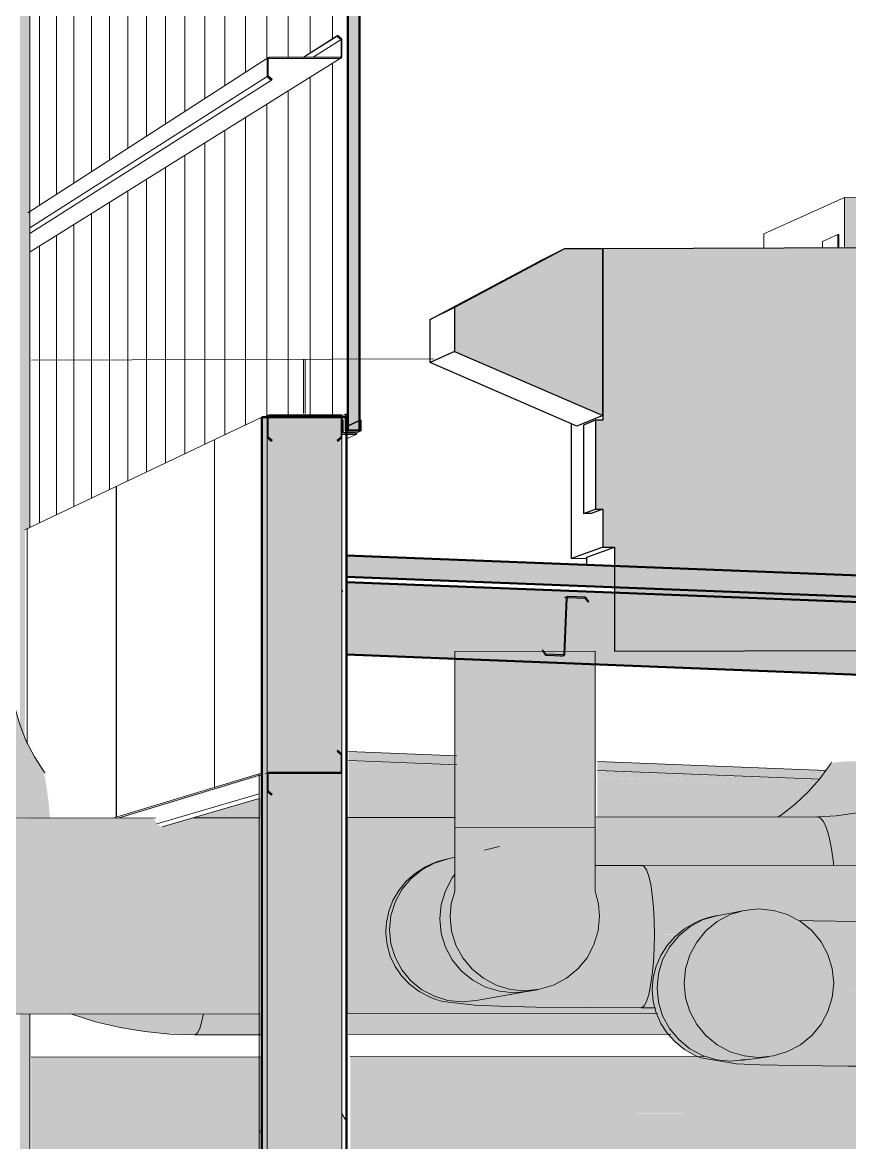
# Model space of a CAD drawing. Header units: inches. Extents: x 27328 to 52026, y -4075 to 4147.
# Drawn here: x 49625.6485 to 49625.7209, y 60.0227 to 60.1207 of the extents above; entities that cross this region are included whole.
import ezdxf

# ---------------------------------------------------------------- set-up
doc = ezdxf.new("R2010")
doc.units = ezdxf.units.IN
doc.header["$MEASUREMENT"] = 0
for name, color, linetype, lineweight in [('A-CLNG', 13, 'Continuous', 9), ('A-GLAZ-CURT', 52, 'Continuous', 9), ('A-GLAZ-CWMG', 51, 'Continuous', 9), ('A-ROOF', 132, 'Continuous', 9), ('A-WALL', 113, 'Continuous', 9), ('A-WALL-PATT', 111, 'Continuous', 9), ('L-SITE-WALL', 31, 'Continuous', 9), ('M-EQPM', 50, 'Continuous', 9), ('M-HVAC-DUCT', 70, 'Continuous', 9), ('S-BEAM', 12, 'Continuous', 9)]:
    doc.layers.add(name, color=color, linetype=linetype, lineweight=lineweight)

# ---------------------------------------------------------------- blocks, each defined once
blk = doc.blocks.new('FP_169-mezzanine - perspective')
at = {"layer": 'A-WALL-PATT'}
for p, q in [((23036.040893, 60.071018), (23036.040805, 60.070866)), ((23036.041213, 60.024568), (23036.040805, 60.025269))]:
    blk.add_line(p, q, dxfattribs=at)
blk = doc.blocks.new('FP_170-mezzanine - perspective')
at = {"layer": 'A-WALL-PATT'}
for p, q in [((23036.029653, 60.084186), (23036.029653, 60.053803)), ((23036.029676, 60.084197), (23036.029676, 60.05381)), ((23036.021066, 60.051199), (23036.021066, 60.080112)), ((23036.021088, 60.080122), (23036.021088, 60.051206)), ((23036.013273, 60.076413), (23036.013273, 60.057658)), ((23036.013292, 60.076423), (23036.013292, 60.057611)), ((23036.033791, 60.055058), (23036.033556, 60.054987)), ((23036.033791, 60.054896), (23036.033556, 60.054825)), ((23036.033791, 60.023805), (23036.033556, 60.023774)), ((23036.033791, 60.023643), (23036.033556, 60.023612)), ((23036.033791, 59.992551), (23036.033556, 59.992561)), ((23036.033791, 59.992389), (23036.033556, 59.992399)), ((23036.033791, 59.961297), (23036.033556, 59.961347))]:
    blk.add_line(p, q, dxfattribs=at)
blk = doc.blocks.new('FP_171-mezzanine - perspective')
at = {"layer": 'S-BEAM'}
for p, q in [((23036.039852, 60.055034), (23036.039923, 60.055105)), ((23036.040734, 60.055912), (23036.040805, 60.055983))]:
    blk.add_line(p, q, dxfattribs=at)
blk = doc.blocks.new('FP_175-mezzanine - perspective')
at = {"layer": 'A-WALL-PATT'}
for p, q in [((23036.03745, 60.086483), (23036.03745, 60.091225)), ((23036.037577, 60.086483), (23036.037577, 60.091226))]:
    blk.add_line(p, q, dxfattribs=at)
blk = doc.blocks.new('FP_191-mezzanine - perspective')
at = {"layer": 'A-WALL-PATT'}
for p, q in [((23036.039982, 60.150425), (23036.039982, 60.173779)), ((23036.038023, 60.148893), (23036.038023, 60.171966)), ((23036.036105, 60.148893), (23036.036105, 60.17019)), ((23036.034226, 60.148738), (23036.034226, 60.16845)), ((23036.032384, 60.147231), (23036.032384, 60.166746)), ((23036.03058, 60.145755), (23036.03058, 60.165076)), ((23036.028812, 60.144307), (23036.028812, 60.163439)), ((23036.027078, 60.142896), (23036.027078, 60.161834)), ((23036.025378, 60.141507), (23036.025378, 60.16026)), ((23036.02371, 60.140144), (23036.02371, 60.158717)), ((23036.022075, 60.138807), (23036.022075, 60.157203)), ((23036.02047, 60.137495), (23036.02047, 60.155718)), ((23036.018896, 60.136209), (23036.018896, 60.15426)), ((23036.01735, 60.134945), (23036.01735, 60.15283)), ((23036.015833, 60.133706), (23036.015833, 60.151425)), ((23036.014344, 60.132488), (23036.014344, 60.150047)), ((23036.039982, 60.119239), (23036.039982, 60.148233)), ((23036.038023, 60.117995), (23036.038023, 60.146687)), ((23036.036105, 60.117631), (23036.036105, 60.145174)), ((23036.034226, 60.117502), (23036.034226, 60.143691)), ((23036.032384, 60.116312), (23036.032384, 60.142238)), ((23036.03058, 60.115147), (23036.03058, 60.140815)), ((23036.028812, 60.114004), (23036.028812, 60.139412)), ((23036.027078, 60.112885), (23036.027078, 60.138043)), ((23036.025378, 60.111786), (23036.025378, 60.136701)), ((23036.02371, 60.110709), (23036.02371, 60.135385)), ((23036.022075, 60.109653), (23036.022075, 60.134093)), ((23036.02047, 60.108617), (23036.02047, 60.132826)), ((23036.018896, 60.1076), (23036.018896, 60.131583)), ((23036.01735, 60.106601), (23036.01735, 60.130363)), ((23036.015833, 60.105621), (23036.015833, 60.129165)), ((23036.014344, 60.104659), (23036.014344, 60.127989)), ((23036.039982, 60.08637), (23036.039982, 60.117102)), ((23036.038023, 60.08637), (23036.038023, 60.11588)), ((23036.036105, 60.08637), (23036.036105, 60.114683)), ((23036.034226, 60.086265), (23036.034226, 60.113511)), ((23036.032384, 60.085477), (23036.032384, 60.112362)), ((23036.03058, 60.08462), (23036.03058, 60.111237)), ((23036.028812, 60.083781), (23036.028812, 60.110134)), ((23036.027078, 60.082959), (23036.027078, 60.109052)), ((23036.025378, 60.082152), (23036.025378, 60.107991)), ((23036.02371, 60.081361), (23036.02371, 60.106951)), ((23036.022075, 60.080585), (23036.022075, 60.105931)), ((23036.02047, 60.079823), (23036.02047, 60.10493)), ((23036.018896, 60.079076), (23036.018896, 60.103948)), ((23036.01735, 60.078343), (23036.01735, 60.102984)), ((23036.014344, 60.076916), (23036.014344, 60.101108)), ((23036.015833, 60.077623), (23036.015833, 60.102037))]:
    blk.add_line(p, q, dxfattribs=at)
blk = doc.blocks.new('FP_213-mezzanine - perspective')
at = {"layer": 'S-BEAM'}
blk.add_line((23036.040805, 60.085494), (23036.040928, 60.085615), dxfattribs=at)

msp = doc.modelspace()

# ---------------------------------------------------------------- hatches: boundary and pattern name
at = {"layer": 'A-CLNG', "lineweight": 13}
msp.add_hatch(color=256, dxfattribs=at).paths.add_polyline_path([(49625.957966, 60.054394), (49625.957966, 60.060776), (49625.676896, 60.071722), (49625.676896, 60.065399), (49625.953808, 60.054556)], flags=0)
at = {"layer": 'A-GLAZ-CWMG'}
msp.add_hatch(color=256, dxfattribs=at).paths.add_polyline_path([(49625.676774, 60.084959), (49625.678161, 60.084963), (49625.678161, 60.085907), (49625.67812, 60.085866), (49625.67812, 60.085004), (49625.676815, 60.085), (49625.676815, 60.086373), (49625.676964, 60.086373), (49625.676964, 60.086252), (49625.677005, 60.086252), (49625.677005, 60.086414), (49625.676774, 60.086413)], flags=0)
at = {"layer": 'A-ROOF', "lineweight": 13}
msp.add_hatch(color=256, dxfattribs=at).paths.add_polyline_path([(49625.997443, 60.059714), (49625.997443, 60.061599), (49625.676896, 60.074056), (49625.676896, 60.072192), (49625.962535, 60.061073)], flags=0)
at = {"layer": 'A-WALL', "transparency": 33554573}
msp.add_hatch(color=256, dxfattribs=at).paths.add_polyline_path([(49625.677005, 60.085), (49625.678032, 60.085003), (49625.678032, 60.177331), (49625.677005, 60.177325), (49625.677005, 60.087876)], flags=0)
at = {"layer": 'L-SITE-WALL'}
for points in [[(49625.669964, 59.961135), (49625.669964, 60.086152), (49625.669474, 60.08615), (49625.669474, 59.961135)], [(49625.676488, 59.961126), (49625.676488, 60.086171), (49625.669964, 60.086152), (49625.669964, 59.961135), (49625.674523, 59.961129)]]:
    msp.add_hatch(color=256, dxfattribs=at).paths.add_polyline_path(points, flags=0)
at = {"layer": 'M-EQPM'}
for points in [[(49625.720439, 60.101013), (49625.726122, 60.101033), (49625.726122, 60.105401), (49625.720439, 60.105381), (49625.720439, 60.10107)], [(49625.719864, 60.101013), (49625.719938, 60.101013), (49625.719938, 60.102123), (49625.719864, 60.102123), (49625.719864, 60.101071)], [(49625.699314, 60.086311), (49625.699314, 60.100885), (49625.695965, 60.100874), (49625.686329, 60.095745), (49625.686329, 60.091916)], [(49625.700335, 60.065712), (49625.735757, 60.06579), (49625.735757, 60.074879), (49625.73678, 60.074882), (49625.73678, 60.101013), (49625.699314, 60.100885), (49625.699314, 60.085891), (49625.69866, 60.085889), (49625.69866, 60.078108), (49625.699314, 60.07811), (49625.699314, 60.074787), (49625.700335, 60.074789), (49625.700335, 60.070897)]]:
    msp.add_hatch(color=256, dxfattribs=at).paths.add_polyline_path(points, flags=0)
at = {"layer": 'M-HVAC-DUCT'}
h = msp.add_hatch(color=256, dxfattribs=at)
h.paths.add_polyline_path([(49625.663651, 60.032159), (49625.663857, 60.03232), (49625.664057, 60.032723), (49625.664246, 60.033357), (49625.664375, 60.033997), (49625.652945, 60.033976), (49625.654721, 60.033386), (49625.657654, 60.032704), (49625.660639, 60.032294), (49625.661585, 60.032252)], flags=0)
h.paths.add_polyline_path([(49625.644551, 60.051155), (49625.643515, 60.052739), (49625.642346, 60.055018), (49625.641422, 60.057406), (49625.640756, 60.059878), (49625.640351, 60.062448), (49625.640218, 60.064962), (49625.637352, 60.064929), (49625.634714, 60.064848), (49625.632626, 60.064727), (49625.631339, 60.064582), (49625.631047, 60.064506), (49625.631186, 60.061519), (49625.631685, 60.058203), (49625.631774, 60.057875), (49625.632458, 60.056998), (49625.633196, 60.056211), (49625.634289, 60.055193), (49625.63579, 60.054061), (49625.636478, 60.053605), (49625.638242, 60.052683), (49625.639462, 60.052182), (49625.641046, 60.051661), (49625.643242, 60.051238), (49625.644141, 60.051181)], flags=0)
for points in [[(49625.64543, 60.051099), (49625.650962, 60.051109), (49625.650827, 60.052563), (49625.650538, 60.054595), (49625.650322, 60.055332), (49625.650168, 60.055541), (49625.649044, 60.057413), (49625.648266, 60.059364), (49625.647733, 60.061346), (49625.647501, 60.06245), (49625.647403, 60.064617), (49625.647216, 60.06469), (49625.646295, 60.064803), (49625.645241, 60.064871), (49625.64296, 60.064942), (49625.640218, 60.064962), (49625.640353, 60.062406), (49625.640756, 60.059878), (49625.641422, 60.057406), (49625.642346, 60.055018), (49625.643515, 60.052739), (49625.644551, 60.051155), (49625.645234, 60.051112)], [(49625.686349, 60.050259), (49625.698632, 60.050279), (49625.698633, 60.065707), (49625.686349, 60.06568), (49625.686349, 60.053918)], [(49625.719487, 60.04698), (49625.733667, 60.047007), (49625.73507, 60.047913), (49625.737416, 60.049839), (49625.739138, 60.051548), (49625.739897, 60.052478), (49625.739893, 60.059318), (49625.736813, 60.059344), (49625.734078, 60.059289), (49625.73301, 60.059208), (49625.732585, 60.059158), (49625.731773, 60.057951), (49625.730279, 60.05626), (49625.728535, 60.054749), (49625.726691, 60.053525), (49625.724659, 60.052528), (49625.722514, 60.051803), (49625.720293, 60.051361), (49625.718033, 60.05121), (49625.718319, 60.051143), (49625.718597, 60.050817), (49625.718895, 60.050115), (49625.719095, 60.049429), (49625.719316, 60.04829), (49625.719485, 60.047008)], [(49625.714654, 60.051221), (49625.718407, 60.051245), (49625.720532, 60.051407), (49625.722715, 60.051857), (49625.724897, 60.052619), (49625.726776, 60.053541), (49625.728844, 60.054952), (49625.728966, 60.055058), (49625.728913, 60.056011), (49625.726198, 60.056084), (49625.723262, 60.056113), (49625.720701, 60.056068), (49625.719712, 60.055997), (49625.719331, 60.055953), (49625.718563, 60.054812), (49625.71715, 60.053212), (49625.715539, 60.051809), (49625.714664, 60.051227)], [(49625.718102, 60.054287), (49625.718563, 60.054812), (49625.719278, 60.055901), (49625.719224, 60.055868), (49625.719014, 60.055522), (49625.71836, 60.054637)], [(49625.692489, 60.036008), (49625.693764, 60.036134), (49625.69499, 60.036505), (49625.696119, 60.037105), (49625.69711, 60.037913), (49625.697922, 60.038896), (49625.698526, 60.040018), (49625.698898, 60.041235), (49625.699024, 60.0425), (49625.698925, 60.043623), (49625.698632, 60.044711), (49625.698632, 60.05028), (49625.686349, 60.050259), (49625.686349, 60.044692), (49625.686056, 60.043604), (49625.685958, 60.042481), (49625.686093, 60.041183), (49625.686455, 60.040002), (49625.687058, 60.038882), (49625.68787, 60.037901), (49625.68886, 60.037096), (49625.689989, 60.036498), (49625.691215, 60.036131), (49625.69198, 60.036057)], [(49625.68065, 60.041345), (49625.685044, 60.042286), (49625.685169, 60.043544), (49625.685539, 60.044755), (49625.686139, 60.045871), (49625.686357, 60.046134), (49625.686387, 60.047689), (49625.685476, 60.047452), (49625.684573, 60.047178), (49625.683474, 60.046594), (49625.682511, 60.045808), (49625.681721, 60.044851), (49625.681112, 60.043687), (49625.680772, 60.042576)], [(49625.680367, 60.041255), (49625.68065, 60.041345), (49625.680772, 60.042576), (49625.681134, 60.04376), (49625.681721, 60.044851), (49625.682511, 60.045808), (49625.683474, 60.046594), (49625.683203, 60.046472), (49625.6825, 60.045947), (49625.681626, 60.045009), (49625.68105, 60.044051), (49625.680605, 60.043034)], [(49625.703818, 60.04095), (49625.703814, 60.041193), (49625.703794, 60.042212), (49625.703728, 60.043372), (49625.703622, 60.044432), (49625.703458, 60.045439), (49625.703302, 60.04609), (49625.703092, 60.046624), (49625.702918, 60.046881), (49625.702702, 60.046953), (49625.698701, 60.046927), (49625.698694, 60.044722), (49625.698989, 60.043614), (49625.699077, 60.042431), (49625.698943, 60.041193), (49625.698879, 60.040981), (49625.703468, 60.040951), (49625.703805, 60.04095)], [(49625.703818, 60.040951), (49625.705927, 60.040965), (49625.706613, 60.041504), (49625.708424, 60.042346), (49625.709501, 60.042615), (49625.711995, 60.043071), (49625.713017, 60.043172), (49625.714306, 60.043046), (49625.715522, 60.042682), (49625.716623, 60.042138), (49625.720413, 60.042076), (49625.726137, 60.04205), (49625.727514, 60.042052), (49625.72797, 60.042332), (49625.728591, 60.042638), (49625.729241, 60.042879), (49625.729912, 60.043054), (49625.730597, 60.043161), (49625.731327, 60.043197), (49625.731987, 60.043165), (49625.733736, 60.042914), (49625.736577, 60.042803), (49625.740011, 60.042732), (49625.73997, 60.043372), (49625.739849, 60.044431), (49625.739662, 60.045439), (49625.739488, 60.046089), (49625.739262, 60.046624), (49625.739018, 60.046933), (49625.738764, 60.047005), (49625.702702, 60.046953), (49625.702919, 60.046881), (49625.703128, 60.046573), (49625.703321, 60.046038), (49625.703491, 60.045299), (49625.70363, 60.044382), (49625.703733, 60.043324), (49625.703797, 60.042165), (49625.703814, 60.041193)], [(49625.685044, 60.042286), (49625.685958, 60.042481), (49625.686056, 60.043604), (49625.686349, 60.044692), (49625.686357, 60.046134), (49625.686139, 60.045871), (49625.68552, 60.044694), (49625.685169, 60.043544), (49625.685072, 60.042569)], [(49625.691545, 60.035842), (49625.692489, 60.036008), (49625.691215, 60.036131), (49625.689989, 60.036498), (49625.68886, 60.037096), (49625.68787, 60.037901), (49625.687058, 60.038882), (49625.686455, 60.040002), (49625.686083, 60.041217), (49625.685958, 60.042481), (49625.685044, 60.042286), (49625.685169, 60.041027), (49625.685539, 60.039817), (49625.686139, 60.038703), (49625.686948, 60.037726), (49625.687933, 60.036925), (49625.689057, 60.03633), (49625.690277, 60.035965)], [(49625.704043, 60.036269), (49625.70641, 60.036667), (49625.706536, 60.037932), (49625.706908, 60.039149), (49625.707513, 60.040271), (49625.708326, 60.041255), (49625.709436, 60.042126), (49625.710448, 60.042664), (49625.711618, 60.043024), (49625.70925, 60.042569), (49625.708036, 60.042202), (49625.706918, 60.041607), (49625.705938, 60.040808), (49625.705091, 60.039756), (49625.704535, 60.038725), (49625.704167, 60.037521), (49625.70411, 60.036941)], [(49625.712951, 60.030188), (49625.714228, 60.030314), (49625.715455, 60.030684), (49625.716586, 60.031285), (49625.717578, 60.032093), (49625.718392, 60.033077), (49625.718997, 60.034199), (49625.719369, 60.035417), (49625.719495, 60.036683), (49625.719369, 60.037949), (49625.718997, 60.039165), (49625.718392, 60.040286), (49625.717578, 60.041268), (49625.716586, 60.042074), (49625.715455, 60.042672), (49625.714228, 60.043039), (49625.712951, 60.043162), (49625.711618, 60.043018), (49625.710448, 60.042664), (49625.709317, 60.042063), (49625.708266, 60.041183), (49625.707513, 60.040271), (49625.706908, 60.039149), (49625.706536, 60.037932), (49625.70641, 60.036667), (49625.706536, 60.035402), (49625.706908, 60.034185), (49625.707513, 60.033065), (49625.708326, 60.032083), (49625.709436, 60.031214), (49625.710448, 60.030679), (49625.711675, 60.030311)], [(49625.687005, 60.035045), (49625.691545, 60.035842), (49625.690277, 60.035965), (49625.689057, 60.03633), (49625.687916, 60.036939), (49625.686948, 60.037726), (49625.686139, 60.038703), (49625.685539, 60.039817), (49625.685153, 60.041184), (49625.685044, 60.042286), (49625.68065, 60.041345), (49625.680772, 60.040115), (49625.681134, 60.038932), (49625.681721, 60.037842), (49625.682511, 60.036887), (49625.683474, 60.036104), (49625.684573, 60.035522), (49625.685765, 60.035165)], [(49625.70365, 60.03611), (49625.703703, 60.036189), (49625.704043, 60.036269), (49625.704167, 60.037521), (49625.704535, 60.038725), (49625.705133, 60.039835), (49625.705938, 60.040808), (49625.706918, 60.041607), (49625.708036, 60.042202), (49625.706572, 60.041498), (49625.705885, 60.040958), (49625.705427, 60.040536), (49625.704878, 60.039836), (49625.704745, 60.039629), (49625.70416, 60.038555), (49625.703925, 60.038002), (49625.703771, 60.036942)], [(49625.724628, 60.035924), (49625.724614, 60.036009), (49625.724592, 60.036943), (49625.724627, 60.037465), (49625.72475, 60.038158), (49625.725072, 60.039121), (49625.7253, 60.039623), (49625.725743, 60.040347), (49625.726056, 60.040771), (49625.726687, 60.041424), (49625.726561, 60.0417), (49625.726362, 60.041969), (49625.726117, 60.042048), (49625.719461, 60.042083), (49625.716565, 60.042114), (49625.716739, 60.041989), (49625.717686, 60.041188), (49625.71844, 60.040269), (49625.719032, 60.03917), (49625.719404, 60.037953), (49625.719527, 60.036671), (49625.719461, 60.036005), (49625.722565, 60.035943), (49625.72462, 60.035924)], [(49625.687726, 60.034793), (49625.686809, 60.034914), (49625.686766, 60.034979), (49625.687005, 60.035045), (49625.685765, 60.035165), (49625.684573, 60.035522), (49625.683474, 60.036104), (49625.682463, 60.036945), (49625.681721, 60.037842), (49625.681134, 60.038932), (49625.680772, 60.040115), (49625.68065, 60.041345), (49625.680367, 60.041255), (49625.680365, 60.041167), (49625.680562, 60.039535), (49625.680943, 60.038555), (49625.681377, 60.037767), (49625.682289, 60.036705), (49625.6833, 60.035919), (49625.683969, 60.035557), (49625.685485, 60.035051), (49625.687671, 60.034798)], [(49625.7027, 60.034524), (49625.702937, 60.034715), (49625.703139, 60.035104), (49625.703328, 60.035712), (49625.703557, 60.036947), (49625.703688, 60.038078), (49625.703735, 60.038587), (49625.703797, 60.039771), (49625.703796, 60.04095), (49625.698879, 60.040981), (49625.698578, 60.040011), (49625.697971, 60.038891), (49625.69708, 60.037848), (49625.696077, 60.03706), (49625.695029, 60.036507), (49625.693805, 60.036139), (49625.688216, 60.035165), (49625.687004, 60.035045), (49625.686766, 60.034979), (49625.686809, 60.034914), (49625.687131, 60.034852), (49625.688585, 60.034739), (49625.69156, 60.034632), (49625.696247, 60.034551), (49625.700779, 60.034525)], [(49625.7027, 60.034524), (49625.703907, 60.034525), (49625.703702, 60.036195), (49625.703965, 60.038008), (49625.704289, 60.038732), (49625.704844, 60.039729), (49625.705178, 60.040194), (49625.705467, 60.040542), (49625.705914, 60.040953), (49625.703818, 60.040951), (49625.703759, 60.039037), (49625.703676, 60.037941), (49625.703557, 60.036947), (49625.703394, 60.036027), (49625.70332, 60.035674), (49625.703127, 60.035066), (49625.702917, 60.034678)], [(49625.710512, 60.029861), (49625.712951, 60.030188), (49625.711618, 60.030328), (49625.710448, 60.030679), (49625.709317, 60.031277), (49625.708326, 60.032083), (49625.707513, 60.033065), (49625.706908, 60.034185), (49625.706536, 60.035402), (49625.70641, 60.036667), (49625.704043, 60.036269), (49625.704167, 60.035018), (49625.704535, 60.033815), (49625.705142, 60.032696), (49625.705938, 60.031735), (49625.706918, 60.030938), (49625.708036, 60.030346), (49625.70925, 60.029983), (49625.709455, 60.029963)], [(49625.687006, 60.035045), (49625.688245, 60.035168), (49625.692814, 60.035968), (49625.691545, 60.035842), (49625.687654, 60.035159)], [(49625.691545, 60.035842), (49625.692814, 60.035968), (49625.693764, 60.036134), (49625.692489, 60.036008), (49625.691984, 60.035919)], [(49625.710509, 60.029693), (49625.710224, 60.029747), (49625.710224, 60.029803), (49625.710512, 60.029861), (49625.70925, 60.029983), (49625.708036, 60.030346), (49625.706918, 60.030938), (49625.705938, 60.031735), (49625.705091, 60.032785), (49625.704535, 60.033815), (49625.704167, 60.035018), (49625.704043, 60.036269), (49625.703703, 60.036189), (49625.70365, 60.03611), (49625.703869, 60.034446), (49625.704275, 60.033446), (49625.704699, 60.032648), (49625.705712, 60.031487), (49625.706556, 60.030823), (49625.707308, 60.030406), (49625.708778, 60.029903), (49625.710231, 60.029727)], [(49625.726117, 60.029408), (49625.726362, 60.02956), (49625.726642, 60.030074), (49625.726845, 60.03069), (49625.727052, 60.031661), (49625.726811, 60.031848), (49625.726314, 60.032326), (49625.725755, 60.033023), (49625.725459, 60.033472), (49625.725147, 60.034073), (49625.724908, 60.034674), (49625.724726, 60.035331), (49625.724614, 60.035924), (49625.720313, 60.035981), (49625.719461, 60.036005), (49625.719403, 60.035421), (49625.718953, 60.034059), (49625.718325, 60.032959), (49625.717612, 60.032097), (49625.71659, 60.031273), (49625.715488, 60.030688), (49625.714072, 60.030292), (49625.711637, 60.029972), (49625.710224, 60.029803), (49625.710228, 60.029746), (49625.710509, 60.029693), (49625.711909, 60.029595), (49625.714907, 60.029501), (49625.719573, 60.029432), (49625.724759, 60.029409)], [(49625.710512, 60.029861), (49625.711775, 60.029985), (49625.7138, 60.030272), (49625.712951, 60.030188), (49625.711435, 60.029984)]]:
    msp.add_hatch(color=256, dxfattribs=at).paths.add_polyline_path(points, flags=0)
h = msp.add_hatch(color=256, dxfattribs=at)
h.paths.add_polyline_path([(49625.6465, 60.04283), (49625.66931, 60.042863), (49625.66932, 60.051126), (49625.663376, 60.051099), (49625.66074, 60.050333), (49625.660294, 60.050601), (49625.660213, 60.050782), (49625.660005, 60.051056), (49625.659834, 60.051109), (49625.645447, 60.051058), (49625.645565, 60.051017), (49625.645755, 60.050692), (49625.645981, 60.049875), (49625.646094, 60.049308), (49625.646234, 60.04829), (49625.646348, 60.047095), (49625.646443, 60.045443), (49625.646483, 60.044322)], flags=0)
h.paths.add_polyline_path([(49625.676972, 60.042874), (49625.680613, 60.042879), (49625.680635, 60.043039), (49625.681169, 60.044201), (49625.681756, 60.045124), (49625.682547, 60.045964), (49625.68333, 60.046527), (49625.68461, 60.047186), (49625.685819, 60.04755), (49625.68643, 60.047697), (49625.686438, 60.051155), (49625.676982, 60.051139), (49625.676972, 60.043497)], flags=0)
h.paths.add_polyline_path([(49625.702716, 60.046956), (49625.716071, 60.046975), (49625.719485, 60.047008), (49625.719466, 60.047212), (49625.7193, 60.04841), (49625.719019, 60.049689), (49625.718858, 60.05024), (49625.718597, 60.050817), (49625.718319, 60.051143), (49625.718033, 60.05121), (49625.698725, 60.051159), (49625.698716, 60.046968), (49625.702526, 60.046956)], flags=0)
h = msp.add_hatch(color=256, dxfattribs=at)
h.paths.add_polyline_path([(49625.64537, 60.033965), (49625.66932, 60.033992), (49625.66931, 60.042863), (49625.6465, 60.04283), (49625.646478, 60.041197), (49625.646431, 60.039864), (49625.646348, 60.038482), (49625.646199, 60.036951), (49625.646094, 60.036133), (49625.645933, 60.035237), (49625.645755, 60.034565), (49625.645565, 60.034137)], flags=0)
h.paths.add_polyline_path([(49625.676982, 60.034001), (49625.704102, 60.034032), (49625.703927, 60.034528), (49625.696268, 60.034554), (49625.691059, 60.034648), (49625.68859, 60.034744), (49625.686975, 60.03488), (49625.685206, 60.035127), (49625.684002, 60.035561), (49625.683233, 60.035979), (49625.682219, 60.036831), (49625.681352, 60.037874), (49625.680975, 60.03856), (49625.680586, 60.039591), (49625.680398, 60.04126), (49625.680613, 60.042879), (49625.676972, 60.042874), (49625.676981, 60.034076)], flags=0)
h = msp.add_hatch(color=256, dxfattribs=at)
h.paths.add_polyline_path([(49625.687005, 60.035045), (49625.687005, 60.035045), (49625.686363, 60.035107)], flags=0)
h.paths.add_polyline_path([(49625.680772, 60.042576), (49625.680772, 60.042576), (49625.680947, 60.043149)], flags=0)
h = msp.add_hatch(color=256, dxfattribs=at)
h.paths.add_polyline_path([(49625.663651, 60.032159), (49625.669396, 60.032187), (49625.669391, 60.034003), (49625.66437, 60.033975), (49625.664246, 60.033357), (49625.664054, 60.032716), (49625.663857, 60.03232)], flags=0)
h.paths.add_polyline_path([(49625.677061, 60.032174), (49625.705256, 60.032211), (49625.704801, 60.032768), (49625.704264, 60.033835), (49625.704184, 60.034043), (49625.677055, 60.034012), (49625.67706, 60.032225)], flags=0)
h = msp.add_hatch(color=256, dxfattribs=at)
h.paths.add_polyline_path([(49625.649323, 60.025199), (49625.669548, 60.025217), (49625.669553, 60.030224), (49625.649327, 60.030201), (49625.649323, 60.026162)], flags=0)
h.paths.add_polyline_path([(49625.677218, 60.025223), (49625.775664, 60.025321), (49625.773991, 60.025556), (49625.771723, 60.026041), (49625.757684, 60.029475), (49625.719797, 60.029468), (49625.714175, 60.029563), (49625.71199, 60.029646), (49625.710663, 60.029753), (49625.708936, 60.029984), (49625.708141, 60.030264), (49625.677223, 60.030218), (49625.677218, 60.026032)], flags=0)
h = msp.add_hatch(color=256, dxfattribs=at)
h.paths.add_polyline_path([(49625.649327, 60.019982), (49625.669553, 60.019996), (49625.669548, 60.025217), (49625.649323, 60.025199), (49625.649327, 60.020092)], flags=0)
h.paths.add_polyline_path([(49625.677223, 60.020001), (49625.807548, 60.020098), (49625.80754, 60.025163), (49625.778295, 60.025151), (49625.776375, 60.025236), (49625.775782, 60.025307), (49625.677218, 60.025223), (49625.677222, 60.020093)], flags=0)
at = {"layer": 'S-BEAM'}
h = msp.add_hatch(color=256, dxfattribs=at)
h.paths.add_polyline_path([(49625.649195, 59.965569), (49625.649195, 60.033982), (49625.648328, 60.033978), (49625.648346, 59.96557), (49625.648494, 59.96557)], flags=0)
h.paths.add_polyline_path([(49625.637938, 59.965582), (49625.637938, 60.033271), (49625.637612, 60.034903), (49625.636691, 60.035099), (49625.637072, 60.033185), (49625.637072, 59.965583), (49625.637889, 59.965582)], flags=0)
h.paths.add_polyline_path([(49624.96975, 59.966921), (49624.96975, 60.032441), (49624.98381, 60.109619), (49624.983716, 60.109796), (49624.98323, 60.111053), (49624.968923, 60.032517), (49624.968923, 59.966922), (49624.968976, 59.966922)], flags=0)
h.paths.add_polyline_path([(49624.959005, 59.966934), (49624.959005, 60.181831), (49624.958179, 60.181861), (49624.958179, 60.047534), (49624.958499, 60.047489), (49624.958492, 60.045468), (49624.958592, 60.045468), (49624.958592, 60.020838), (49624.958667, 60.020654), (49624.958592, 60.02059), (49624.958592, 59.966934)], flags=0)
h.paths.add_polyline_path([(49625.648757, 60.058163), (49625.648762, 60.066717), (49625.648762, 60.076321), (49625.649195, 60.076526), (49625.649179, 60.153455), (49625.648328, 60.152646), (49625.648341, 60.059208), (49625.64874, 60.058206)], flags=0)
h.paths.add_polyline_path([(49625.631092, 60.063151), (49625.631011, 60.064974), (49625.631011, 60.067979), (49625.62827, 60.081713), (49625.62827, 60.077292), (49625.631056, 60.063332)], flags=0)
h.paths.add_polyline_path([(49624.985468, 60.123336), (49624.98631, 60.12334), (49624.990706, 60.147474), (49624.98986, 60.147447), (49624.985482, 60.123413)], flags=0)
for points in [[(49625.649195, 60.104078), (49625.669964, 60.117482), (49625.669999, 60.117568), (49625.649195, 60.104097)], [(49625.669658, 60.086152), (49625.669804, 60.086152), (49625.669964, 60.086228), (49625.669964, 60.086297), (49625.66966, 60.086153)], [(49625.67609, 60.08617), (49625.676247, 60.086171), (49625.676403, 60.086278), (49625.676366, 60.086297), (49625.676092, 60.086171)], [(49625.656939, 60.05111), (49625.65717, 60.05111), (49625.669243, 60.054756), (49625.669242, 60.054828), (49625.65843, 60.051561), (49625.65707, 60.051149)]]:
    msp.add_hatch(color=256, dxfattribs=at).paths.add_polyline_path(points, flags=0)
h = msp.add_hatch(color=256, dxfattribs=at)
h.paths.add_polyline_path([(49625.670338, 60.084059), (49625.670384, 60.084114), (49625.670035, 60.084404), (49625.670035, 60.08623), (49625.669999, 60.086314), (49625.669964, 60.086228), (49625.669964, 60.08437)], flags=0)
h.paths.add_polyline_path([(49625.676113, 60.084076), (49625.676488, 60.084389), (49625.676488, 60.086247), (49625.676452, 60.086332), (49625.676417, 60.086249), (49625.676417, 60.084422), (49625.676067, 60.08413)], flags=0)
h.paths.add_polyline_path([(49625.670051, 60.086264), (49625.670086, 60.086349), (49625.669999, 60.086314)], flags=0)
h.paths.add_polyline_path([(49625.676366, 60.086368), (49625.676401, 60.086283), (49625.676452, 60.086332)], flags=0)
h.paths.add_polyline_path([(49625.670086, 60.086279), (49625.676366, 60.086297), (49625.676366, 60.086368), (49625.670086, 60.086349)], flags=0)
h = msp.add_hatch(color=256, dxfattribs=at)
h.paths.add_polyline_path([(49625.695844, 60.065303), (49625.695933, 60.065335), (49625.69585, 60.065374), (49625.694335, 60.065433), (49625.694057, 60.065792), (49625.694, 60.065748), (49625.694299, 60.065364)], flags=0)
h.paths.add_polyline_path([(49625.695933, 60.065335), (49625.695972, 60.06542), (49625.695885, 60.065388)], flags=0)
h.paths.add_polyline_path([(49625.696147, 60.070447), (49625.696231, 60.070408), (49625.697745, 60.070349), (49625.698024, 60.069991), (49625.69808, 60.070034), (49625.697781, 60.070419), (49625.696236, 60.070479)], flags=0)
h.paths.add_polyline_path([(49625.696108, 60.070362), (49625.696195, 60.070394), (49625.696147, 60.070447)], flags=0)
h.paths.add_polyline_path([(49625.695972, 60.06542), (49625.696179, 60.07036), (49625.696108, 60.070362), (49625.695901, 60.065423)], flags=0)
h = msp.add_hatch(color=256, dxfattribs=at)
h.paths.add_polyline_path([(49625.807316, 60.050997), (49625.807316, 60.051782), (49625.752885, 60.053929), (49625.752886, 60.053146), (49625.807263, 60.051)], flags=0)
h.paths.add_polyline_path([(49625.718278, 60.054512), (49625.71884, 60.055272), (49625.698826, 60.056061), (49625.698826, 60.055279), (49625.718255, 60.054512)], flags=0)
h.paths.add_polyline_path([(49625.686534, 60.055764), (49625.686533, 60.056546), (49625.677074, 60.056919), (49625.677074, 60.056138), (49625.686533, 60.055764)], flags=0)
h = msp.add_hatch(color=256, dxfattribs=at)
h.paths.add_polyline_path([(49625.807318, 60.050405), (49625.807318, 60.050944), (49625.752886, 60.053076), (49625.752888, 60.052554), (49625.806222, 60.050448)], flags=0)
h.paths.add_polyline_path([(49625.717806, 60.053939), (49625.718241, 60.05446), (49625.698827, 60.055218), (49625.698828, 60.054689), (49625.717704, 60.053943)], flags=0)
h.paths.add_polyline_path([(49625.686535, 60.055174), (49625.686535, 60.055712), (49625.677075, 60.05608), (49625.677075, 60.055548), (49625.686535, 60.055174)], flags=0)
h = msp.add_hatch(color=256, dxfattribs=at)
h.paths.add_polyline_path([(49625.792473, 60.042166), (49625.807318, 60.042187), (49625.807318, 60.050405), (49625.752887, 60.052554), (49625.752888, 60.047045), (49625.762047, 60.047061), (49625.776636, 60.047051), (49625.780981, 60.046972), (49625.78362, 60.046872), (49625.785084, 60.046779), (49625.787536, 60.046506), (49625.788251, 60.04631), (49625.789047, 60.045983), (49625.78991, 60.045557), (49625.790799, 60.044874), (49625.791689, 60.043815), (49625.792261, 60.042784), (49625.792473, 60.042167)], flags=0)
h.paths.add_polyline_path([(49625.663522, 60.051136), (49625.66941, 60.051164), (49625.66941, 60.052848), (49625.66362, 60.051164)], flags=0)
h.paths.add_polyline_path([(49625.677075, 60.051159), (49625.686536, 60.051175), (49625.686535, 60.055174), (49625.677075, 60.055548), (49625.677075, 60.051164)], flags=0)
h.paths.add_polyline_path([(49625.698827, 60.051197), (49625.71468, 60.05123), (49625.715694, 60.051932), (49625.717228, 60.053284), (49625.717806, 60.053939), (49625.698828, 60.054673), (49625.698827, 60.05123)], flags=0)

# ---------------------------------------------------------------- linework, layer by layer
at = {"layer": 'A-CLNG', "lineweight": 50}
for p, q in [((49625.957966, 60.060776), (49625.676896, 60.071722)), ((49625.676896, 60.065399), (49625.957966, 60.054394))]:
    msp.add_line(p, q, dxfattribs=at)
at = {"layer": 'A-GLAZ-CWMG'}
for p, q in [((49625.676774, 60.086413), (49625.676478, 60.086278)), ((49625.676964, 60.086373), (49625.676816, 60.086306)), ((49625.676964, 60.086252), (49625.676816, 60.086184)), ((49625.677005, 60.086252), (49625.67683, 60.086172)), ((49625.678033, 60.085885), (49625.676906, 60.085376)), ((49625.678033, 60.085845), (49625.676906, 60.085336)), ((49625.678033, 60.085827), (49625.676906, 60.085318)), ((49625.67808, 60.085906), (49625.678033, 60.085885)), ((49625.67812, 60.085866), (49625.678033, 60.085827)), ((49625.67808, 60.085866), (49625.678033, 60.085845)), ((49625.678161, 60.085907), (49625.67808, 60.08587)), ((49625.678161, 60.084963), (49625.677737, 60.084774))]:
    msp.add_line(p, q, dxfattribs=at)
at = {"layer": 'A-GLAZ-CWMG', "lineweight": 20}
for p, q in [((49625.677005, 60.086414), (49625.676774, 60.086413)), ((49625.676774, 60.086413), (49625.676774, 60.084959)), ((49625.677005, 60.086252), (49625.677005, 60.086414)), ((49625.676815, 60.085), (49625.676815, 60.086373)), ((49625.676815, 60.086373), (49625.676964, 60.086373)), ((49625.676964, 60.086373), (49625.676964, 60.086252)), ((49625.676964, 60.086252), (49625.677005, 60.086252)), ((49625.678161, 60.085907), (49625.67808, 60.085906)), ((49625.67808, 60.085906), (49625.67808, 60.085866)), ((49625.67808, 60.085866), (49625.67812, 60.085866)), ((49625.67812, 60.085866), (49625.67812, 60.085004)), ((49625.678161, 60.084963), (49625.678161, 60.085907)), ((49625.676774, 60.084959), (49625.678161, 60.084963)), ((49625.67812, 60.085004), (49625.676815, 60.085))]:
    msp.add_line(p, q, dxfattribs=at)
at = {"layer": 'A-ROOF', "lineweight": 50}
for p, q in [((49625.997443, 60.061599), (49625.676896, 60.074056)), ((49625.676896, 60.072192), (49625.997443, 60.059714))]:
    msp.add_line(p, q, dxfattribs=at)
at = {"layer": 'A-WALL', "lineweight": 50}
for p, q in [((49625.677005, 60.177325), (49625.677005, 60.085)), ((49625.678032, 60.085003), (49625.678032, 60.177331)), ((49625.677005, 60.085), (49625.678032, 60.085003))]:
    msp.add_line(p, q, dxfattribs=at)
at = {"layer": 'A-WALL', "lineweight": 13}
for p, q in [((49625.669964, 59.961135), (49625.669964, 60.086152)), ((49625.676488, 59.961126), (49625.676488, 60.086171))]:
    msp.add_line(p, q, dxfattribs=at)
at = {"layer": 'L-SITE-WALL', "lineweight": 13}
for p, q in [((49625.684533, 60.09126), (49625.649345, 60.091152)), ((49625.669474, 60.08615), (49625.648762, 60.076321)), ((49625.656451, 60.051109), (49625.669239, 60.054987)), ((49625.669239, 60.054987), (49625.669239, 59.961186))]:
    msp.add_line(p, q, dxfattribs=at)
at = {"layer": 'L-SITE-WALL', "lineweight": 50}
for p, q in [((49625.676896, 60.086172), (49625.669474, 60.08615)), ((49625.669474, 60.08615), (49625.669474, 59.961135)), ((49625.676896, 59.961125), (49625.676896, 60.086172))]:
    msp.add_line(p, q, dxfattribs=at)
at = {"layer": 'M-EQPM'}
for p, q in [((49625.713388, 60.102185), (49625.720439, 60.105381)), ((49625.720439, 60.105381), (49625.726122, 60.105401)), ((49625.720439, 60.105381), (49625.720439, 60.101013)), ((49625.713388, 60.101007), (49625.713388, 60.102185)), ((49625.719864, 60.102123), (49625.718515, 60.101529)), ((49625.719864, 60.101013), (49625.719864, 60.102123)), ((49625.719864, 60.102123), (49625.719938, 60.102123)), ((49625.719938, 60.102123), (49625.719938, 60.101013)), ((49625.718515, 60.101529), (49625.718515, 60.101012))]:
    msp.add_line(p, q, dxfattribs=at)
at = {"layer": 'M-EQPM', "lineweight": 30}
for p, q in [((49625.695965, 60.100874), (49625.686329, 60.095745)), ((49625.695965, 60.100874), (49625.693724, 60.099787)), ((49625.699314, 60.100885), (49625.695965, 60.100874)), ((49625.73678, 60.101013), (49625.699314, 60.100885)), ((49625.699314, 60.086311), (49625.699314, 60.100885)), ((49625.699314, 60.100885), (49625.699314, 60.085891)), ((49625.684193, 60.094714), (49625.693724, 60.099787)), ((49625.686329, 60.095745), (49625.684193, 60.094714)), ((49625.686329, 60.095745), (49625.686329, 60.091916)), ((49625.684193, 60.090927), (49625.684193, 60.094714)), ((49625.686329, 60.091916), (49625.684193, 60.090927)), ((49625.686329, 60.091916), (49625.699314, 60.086311)), ((49625.697037, 60.085381), (49625.684193, 60.090927)), ((49625.69657, 60.073816), (49625.69657, 60.085585)), ((49625.699314, 60.086311), (49625.697037, 60.085381)), ((49625.69866, 60.085889), (49625.697629, 60.085469)), ((49625.697629, 60.085469), (49625.697629, 60.077726)), ((49625.699314, 60.085891), (49625.69866, 60.085889)), ((49625.69866, 60.085889), (49625.69866, 60.078108)), ((49625.697629, 60.077726), (49625.69866, 60.078108)), ((49625.69828, 60.077728), (49625.697629, 60.077726)), ((49625.699314, 60.07811), (49625.69828, 60.077728)), ((49625.69866, 60.078108), (49625.699314, 60.07811)), ((49625.699314, 60.07811), (49625.699314, 60.074787)), ((49625.699314, 60.074787), (49625.69657, 60.073816)), ((49625.6979, 60.073932), (49625.700335, 60.074789)), ((49625.699314, 60.074787), (49625.700335, 60.074789)), ((49625.700335, 60.074789), (49625.700335, 60.065712)), ((49625.69657, 60.073816), (49625.697903, 60.07382)), ((49625.6979, 60.073246), (49625.6979, 60.073932)), ((49625.700335, 60.065712), (49625.735757, 60.06579))]:
    msp.add_line(p, q, dxfattribs=at)
at = {"layer": 'M-HVAC-DUCT'}
for p, q in [((49625.698633, 60.065707), (49625.686349, 60.06568)), ((49625.676979, 60.051146), (49625.686435, 60.051162)), ((49625.698722, 60.051184), (49625.7181, 60.051217)), ((49625.645415, 60.051092), (49625.660214, 60.051117)), ((49625.663458, 60.051123), (49625.669315, 60.051133)), ((49625.686349, 60.050259), (49625.698632, 60.050279)), ((49625.688958, 60.048311), (49625.690014, 60.048564)), ((49625.690014, 60.048564), (49625.690261, 60.048623)), ((49625.685508, 60.047483), (49625.68637, 60.04769)), ((49625.682511, 60.045808), (49625.683474, 60.046594)), ((49625.702742, 60.046958), (49625.698699, 60.04697)), ((49625.702743, 60.046958), (49625.738811, 60.04701)), ((49625.703128, 60.046572), (49625.703321, 60.046038)), ((49625.681721, 60.044851), (49625.682511, 60.045808)), ((49625.703321, 60.046038), (49625.70349, 60.045299)), ((49625.70349, 60.045299), (49625.703629, 60.044382)), ((49625.681134, 60.04376), (49625.681721, 60.044851)), ((49625.70363, 60.044382), (49625.703733, 60.043324)), ((49625.680772, 60.042576), (49625.681134, 60.043759)), ((49625.703733, 60.043324), (49625.703797, 60.042165)), ((49625.68065, 60.041345), (49625.680772, 60.042576)), ((49625.709275, 60.042574), (49625.7117, 60.043041)), ((49625.703797, 60.042165), (49625.703818, 60.040951)), ((49625.680772, 60.040115), (49625.68065, 60.041345)), ((49625.703818, 60.04095), (49625.703797, 60.039728)), ((49625.681134, 60.038932), (49625.680772, 60.040115)), ((49625.681721, 60.037842), (49625.681134, 60.038932)), ((49625.682511, 60.036887), (49625.681721, 60.037842)), ((49625.687933, 60.036925), (49625.686948, 60.037726)), ((49625.683474, 60.036104), (49625.682511, 60.036887)), ((49625.689057, 60.03633), (49625.687933, 60.036925)), ((49625.684573, 60.035522), (49625.683474, 60.036104)), ((49625.685765, 60.035165), (49625.684573, 60.035522)), ((49625.69265, 60.035938), (49625.688086, 60.035139)), ((49625.690277, 60.035965), (49625.689057, 60.03633)), ((49625.691545, 60.035842), (49625.690277, 60.035965)), ((49625.692814, 60.035968), (49625.691545, 60.035842)), ((49625.691545, 60.035842), (49625.692814, 60.035968)), ((49625.693599, 60.036104), (49625.69265, 60.035938)), ((49625.687005, 60.035045), (49625.685765, 60.035165)), ((49625.687005, 60.035045), (49625.688245, 60.035168)), ((49625.688245, 60.035168), (49625.687005, 60.035045)), ((49625.703907, 60.034522), (49625.702666, 60.034521)), ((49625.702668, 60.034521), (49625.7027, 60.034524)), ((49625.702701, 60.034524), (49625.702669, 60.034521)), ((49625.669317, 60.033989), (49625.645336, 60.033961)), ((49625.704101, 60.034029), (49625.67698, 60.033997)), ((49625.669394, 60.032162), (49625.663617, 60.032156)), ((49625.663619, 60.032156), (49625.663651, 60.032159)), ((49625.663651, 60.032159), (49625.663619, 60.032156)), ((49625.705254, 60.032201), (49625.677059, 60.03217)), ((49625.649326, 60.030205), (49625.669551, 60.030225)), ((49625.677221, 60.030233), (49625.708149, 60.030265)), ((49625.711775, 60.029985), (49625.710512, 60.029861)), ((49625.710512, 60.029861), (49625.711775, 60.029985)), ((49625.713803, 60.030244), (49625.711355, 60.029916))]:
    msp.add_line(p, q, dxfattribs=at)
for points in [[(49625.686349, 60.06568, 0), (49625.686349, 60.057969, 0), (49625.686349, 60.050259, 0)], [(49625.698632, 60.050279, 0), (49625.698632, 60.057993, 0), (49625.698633, 60.065707, 0)], [(49625.650545, 60.055036, 0), (49625.650443, 60.055165, 0), (49625.649601, 60.056466, 0), (49625.648887, 60.057842, 0), (49625.648308, 60.059279, 0), (49625.647869, 60.060765, 0), (49625.647575, 60.062285, 0), (49625.647427, 60.063826, 0), (49625.647408, 60.064599, 0)], [(49625.719301, 60.05601, 0), (49625.719182, 60.055806, 0), (49625.718278, 60.054551, 0), (49625.717261, 60.05339, 0), (49625.716138, 60.052332, 0), (49625.714921, 60.051387, 0), (49625.714653, 60.051217, 0)], [(49625.718033, 60.05121, 0), (49625.718319, 60.051143, 0), (49625.718597, 60.050817, 0), (49625.718858, 60.05024, 0), (49625.719095, 60.049429, 0), (49625.7193, 60.04841, 0), (49625.719466, 60.047212, 0), (49625.71949, 60.046989, 0)], [(49625.71949, 60.046989, 0), (49625.719466, 60.047212, 0), (49625.7193, 60.04841, 0), (49625.719095, 60.049429, 0), (49625.718858, 60.05024, 0), (49625.718597, 60.050817, 0), (49625.718319, 60.051143, 0), (49625.718033, 60.05121, 0)], [(49625.7181, 60.051217, 0), (49625.719725, 60.051297, 0), (49625.721335, 60.051531, 0), (49625.72176, 60.051619, 0)], [(49625.686349, 60.050259, 0), (49625.686349, 60.047476, 0), (49625.686349, 60.044692, 0)], [(49625.698632, 60.044711, 0), (49625.698632, 60.047495, 0), (49625.698632, 60.05028, 0)], [(49625.685516, 60.047485, 0), (49625.68486, 60.047299, 0), (49625.684302, 60.047089, 0), (49625.683802, 60.046852, 0), (49625.682881, 60.046269, 0), (49625.682103, 60.04558, 0), (49625.681454, 60.044789, 0), (49625.680943, 60.043912, 0), (49625.680581, 60.04297, 0), (49625.680375, 60.041987, 0), (49625.680326, 60.041208, 0)], [(49625.685766, 60.047539, 0), (49625.684573, 60.047179, 0), (49625.683474, 60.046594, 0), (49625.682511, 60.045808, 0), (49625.681721, 60.044851, 0), (49625.681134, 60.04376, 0), (49625.680772, 60.042576, 0), (49625.68065, 60.041345, 0)], [(49625.683996, 60.046905, 0), (49625.684573, 60.047178, 0), (49625.685765, 60.047539, 0)], [(49625.702702, 60.046953, 0), (49625.702919, 60.046881, 0), (49625.703128, 60.046573, 0)], [(49625.703818, 60.040951, 0), (49625.703797, 60.042165, 0), (49625.703733, 60.043324, 0), (49625.70363, 60.044382, 0), (49625.703491, 60.045299, 0), (49625.703321, 60.046038, 0), (49625.703128, 60.046573, 0), (49625.702919, 60.046881, 0), (49625.702702, 60.046953, 0)], [(49625.685044, 60.042286, 0), (49625.685169, 60.043544, 0), (49625.685539, 60.044755, 0), (49625.686139, 60.045871, 0), (49625.686337, 60.046149, 0)], [(49625.686337, 60.046149, 0), (49625.686139, 60.045871, 0), (49625.685539, 60.044755, 0), (49625.685169, 60.043544, 0), (49625.685044, 60.042286, 0)], [(49625.686349, 60.044692, 0), (49625.686056, 60.043604, 0), (49625.685958, 60.042481, 0)], [(49625.699024, 60.0425, 0), (49625.698925, 60.043623, 0), (49625.698632, 60.044711, 0)], [(49625.685958, 60.042481, 0), (49625.686083, 60.041217, 0), (49625.686455, 60.040002, 0), (49625.687058, 60.038882, 0), (49625.68787, 60.037901, 0), (49625.68886, 60.037096, 0), (49625.689989, 60.036498, 0), (49625.691215, 60.036131, 0), (49625.692489, 60.036008, 0)], [(49625.692489, 60.036008, 0), (49625.693764, 60.036134, 0), (49625.69499, 60.036505, 0), (49625.696119, 60.037105, 0), (49625.69711, 60.037913, 0), (49625.697922, 60.038896, 0), (49625.698526, 60.040018, 0), (49625.698898, 60.041235, 0), (49625.699024, 60.0425, 0)], [(49625.709281, 60.042575, 0), (49625.708546, 60.042402, 0), (49625.707944, 60.042205, 0), (49625.707415, 60.041981, 0), (49625.706443, 60.041421, 0), (49625.705621, 60.040751, 0), (49625.704928, 60.039972, 0), (49625.704373, 60.039102, 0), (49625.703966, 60.03816, 0), (49625.703716, 60.037169, 0), (49625.70363, 60.036153, 0), (49625.70363, 60.036133, 0)], [(49625.704043, 60.036269, 0), (49625.704167, 60.037521, 0), (49625.704535, 60.038725, 0), (49625.705133, 60.039835, 0), (49625.705938, 60.040808, 0), (49625.706918, 60.041607, 0), (49625.708036, 60.042202, 0), (49625.70925, 60.042569, 0), (49625.709291, 60.042577, 0)], [(49625.709291, 60.042577, 0), (49625.70925, 60.042569, 0), (49625.708036, 60.042202, 0), (49625.706918, 60.041607, 0), (49625.705938, 60.040808, 0), (49625.705133, 60.039835, 0), (49625.704535, 60.038725, 0), (49625.704167, 60.037521, 0), (49625.704043, 60.036269, 0)], [(49625.712951, 60.043162, 0), (49625.711675, 60.043035, 0), (49625.710448, 60.042664, 0), (49625.709317, 60.042063, 0), (49625.708326, 60.041255, 0), (49625.707513, 60.040271, 0), (49625.706908, 60.039149, 0), (49625.706536, 60.037932, 0), (49625.70641, 60.036667, 0)], [(49625.719495, 60.036683, 0), (49625.719369, 60.037949, 0), (49625.718997, 60.039165, 0), (49625.718392, 60.040286, 0), (49625.717578, 60.041268, 0), (49625.716586, 60.042074, 0), (49625.715455, 60.042672, 0), (49625.714228, 60.043039, 0), (49625.712951, 60.043162, 0)], [(49625.686948, 60.037726, 0), (49625.686139, 60.038703, 0), (49625.685539, 60.039817, 0), (49625.685169, 60.041027, 0), (49625.685044, 60.042286, 0)], [(49625.685044, 60.042286, 0), (49625.685169, 60.041027, 0), (49625.685539, 60.039817, 0), (49625.686139, 60.038703, 0), (49625.686948, 60.037726, 0), (49625.687933, 60.036925, 0), (49625.689057, 60.03633, 0), (49625.690277, 60.035965, 0), (49625.691545, 60.035842, 0)], [(49625.726158, 60.042051, 0), (49625.721618, 60.042065, 0), (49625.717743, 60.042115, 0), (49625.716498, 60.042147, 0)], [(49625.702666, 60.034521, 0), (49625.697679, 60.034535, 0), (49625.693456, 60.034585, 0), (49625.690271, 60.03466, 0), (49625.688124, 60.034748, 0), (49625.685322, 60.035068, 0), (49625.684715, 60.035241, 0), (49625.684192, 60.035438, 0), (49625.68323, 60.035947, 0), (49625.682409, 60.036571, 0), (49625.68171, 60.037306, 0), (49625.681141, 60.038138, 0), (49625.680716, 60.039047, 0), (49625.680443, 60.040011, 0), (49625.680329, 60.041006, 0), (49625.680326, 60.041208, 0)], [(49625.68065, 60.041345, 0), (49625.680772, 60.040115, 0), (49625.681134, 60.038932, 0), (49625.681721, 60.037842, 0), (49625.682511, 60.036887, 0), (49625.683474, 60.036104, 0), (49625.684573, 60.035522, 0), (49625.685765, 60.035165, 0), (49625.687005, 60.035045, 0)], [(49625.7027, 60.034524, 0), (49625.702917, 60.034678, 0), (49625.703127, 60.035066, 0), (49625.70332, 60.035674, 0), (49625.703489, 60.036478, 0), (49625.703629, 60.037447, 0), (49625.703733, 60.038545, 0), (49625.703797, 60.039728, 0), (49625.703818, 60.040951, 0)], [(49625.70641, 60.036667, 0), (49625.706536, 60.035402, 0), (49625.706908, 60.034185, 0), (49625.707513, 60.033065, 0), (49625.708326, 60.032083, 0), (49625.709317, 60.031277, 0), (49625.710448, 60.030679, 0), (49625.711675, 60.030311, 0), (49625.712951, 60.030188, 0)], [(49625.712951, 60.030188, 0), (49625.714228, 60.030314, 0), (49625.715455, 60.030684, 0), (49625.716586, 60.031285, 0), (49625.717578, 60.032093, 0), (49625.718392, 60.033077, 0), (49625.718997, 60.034199, 0), (49625.719369, 60.035417, 0), (49625.719495, 60.036683, 0)], [(49625.726083, 60.029406, 0), (49625.723312, 60.029408, 0), (49625.720727, 60.02942, 0), (49625.716228, 60.02947, 0), (49625.713014, 60.029544, 0), (49625.711003, 60.029628, 0), (49625.70789, 60.030148, 0), (49625.707384, 60.030357, 0), (49625.706445, 60.030885, 0), (49625.705631, 60.031536, 0), (49625.704939, 60.032299, 0), (49625.704382, 60.033158, 0), (49625.703972, 60.034092, 0), (49625.70372, 60.035079, 0), (49625.70363, 60.036092, 0), (49625.70363, 60.036133, 0)], [(49625.710512, 60.029861, 0), (49625.70925, 60.029983, 0), (49625.708036, 60.030346, 0), (49625.706918, 60.030938, 0), (49625.705938, 60.031735, 0), (49625.705133, 60.032706, 0), (49625.704535, 60.033815, 0), (49625.704167, 60.035018, 0), (49625.704043, 60.036269, 0)], [(49625.704043, 60.036269, 0), (49625.704167, 60.035018, 0), (49625.704535, 60.033815, 0), (49625.705133, 60.032706, 0), (49625.705938, 60.031735, 0), (49625.706918, 60.030938, 0), (49625.708036, 60.030346, 0), (49625.70925, 60.029983, 0), (49625.710512, 60.029861, 0)], [(49625.663617, 60.032156, 0), (49625.661425, 60.032226, 0), (49625.659244, 60.032442, 0), (49625.657084, 60.032802, 0), (49625.654952, 60.033304, 0), (49625.65286, 60.033948, 0), (49625.652765, 60.033984, 0)], [(49625.663651, 60.032159, 0), (49625.663857, 60.03232, 0), (49625.664057, 60.032723, 0), (49625.664246, 60.033357, 0), (49625.664377, 60.033979, 0)], [(49625.664377, 60.033979, 0), (49625.664246, 60.033357, 0), (49625.664057, 60.032723, 0), (49625.663857, 60.03232, 0), (49625.663651, 60.032159, 0)]]:
    msp.add_polyline3d(points, dxfattribs=at)
at = {"layer": 'S-BEAM'}
for p, q in [((49625.649195, 60.104086), (49625.649195, 60.153469)), ((49625.676113, 60.119524), (49625.673127, 60.117628)), ((49625.676067, 60.11947), (49625.673166, 60.117628)), ((49625.676417, 60.11918), (49625.673964, 60.117629)), ((49625.649034, 60.104033), (49625.670018, 60.117583)), ((49625.676429, 60.117576), (49625.649234, 60.100613)), ((49625.676417, 60.117677), (49625.67634, 60.117629)), ((49625.649195, 60.102719), (49625.669964, 60.115948)), ((49625.670338, 60.115638), (49625.649197, 60.102235)), ((49625.649195, 60.076526), (49625.649195, 60.104078)), ((49625.66964, 60.086151), (49625.670032, 60.086337)), ((49625.676417, 60.086249), (49625.676245, 60.08617)), ((49625.677794, 60.084677), (49625.676903, 60.08428)), ((49625.695923, 60.070382), (49625.696189, 60.070472)), ((49625.695884, 60.065308), (49625.695616, 60.065224)), ((49625.686534, 60.056546), (49625.677074, 60.056919)), ((49625.686534, 60.055764), (49625.677074, 60.056138)), ((49625.71884, 60.055272), (49625.698826, 60.056061)), ((49625.66978, 60.055008), (49625.670048, 60.055089)), ((49625.718278, 60.054512), (49625.698826, 60.055279)), ((49625.656891, 60.051109), (49625.669242, 60.054845)), ((49625.676398, 60.05504), (49625.676129, 60.054962)), ((49625.660294, 60.050601), (49625.669247, 60.05323)), ((49625.669251, 60.052812), (49625.660761, 60.050339)), ((49625.649195, 59.965569), (49625.649195, 60.033982))]:
    msp.add_line(p, q, dxfattribs=at)
at = {"layer": 'S-BEAM', "lineweight": 30}
for p, q in [((49625.676113, 60.119524), (49625.676067, 60.11947)), ((49625.676067, 60.11947), (49625.676417, 60.11918)), ((49625.676488, 60.119214), (49625.676113, 60.119524)), ((49625.676417, 60.11918), (49625.676417, 60.117677)), ((49625.676488, 60.11768), (49625.676488, 60.119214)), ((49625.669964, 60.117482), (49625.669964, 60.115948)), ((49625.670035, 60.115982), (49625.670035, 60.117484)), ((49625.676366, 60.117629), (49625.670086, 60.117604)), ((49625.670086, 60.117533), (49625.676366, 60.117558)), ((49625.669964, 60.115948), (49625.670338, 60.115638)), ((49625.670384, 60.115692), (49625.670035, 60.115982)), ((49625.670338, 60.115638), (49625.670384, 60.115692)), ((49625.669964, 60.086228), (49625.669964, 60.08437)), ((49625.670035, 60.084404), (49625.670035, 60.08623)), ((49625.676366, 60.086368), (49625.670086, 60.086349)), ((49625.670086, 60.086279), (49625.676366, 60.086297)), ((49625.676417, 60.086249), (49625.676417, 60.084422)), ((49625.676488, 60.084389), (49625.676488, 60.086247)), ((49625.676488, 60.085969), (49625.676488, 60.084673)), ((49625.676611, 60.084917), (49625.676611, 60.085848)), ((49625.676488, 60.084673), (49625.677794, 60.084677)), ((49625.677671, 60.084798), (49625.676733, 60.084796)), ((49625.669964, 60.08437), (49625.670338, 60.084059)), ((49625.670384, 60.084114), (49625.670035, 60.084404)), ((49625.670338, 60.084059), (49625.670384, 60.084114)), ((49625.676417, 60.084422), (49625.676067, 60.08413)), ((49625.676067, 60.08413), (49625.676113, 60.084076)), ((49625.676113, 60.084076), (49625.676488, 60.084389)), ((49625.696108, 60.070362), (49625.695901, 60.065423)), ((49625.695972, 60.06542), (49625.696179, 60.07036)), ((49625.696231, 60.070408), (49625.697745, 60.070349)), ((49625.697781, 60.070419), (49625.696236, 60.070479)), ((49625.697745, 60.070349), (49625.698024, 60.069991)), ((49625.69808, 60.070034), (49625.697781, 60.070419)), ((49625.698024, 60.069991), (49625.69808, 60.070034)), ((49625.694057, 60.065792), (49625.694, 60.065748)), ((49625.694, 60.065748), (49625.694299, 60.065364)), ((49625.694335, 60.065433), (49625.694057, 60.065792)), ((49625.694299, 60.065364), (49625.695844, 60.065303)), ((49625.69585, 60.065374), (49625.694335, 60.065433)), ((49625.695866, 60.065377), (49625.69585, 60.065374)), ((49625.695901, 60.065423), (49625.695885, 60.065388)), ((49625.676113, 60.057003), (49625.676067, 60.056948)), ((49625.676067, 60.056948), (49625.676417, 60.056658)), ((49625.676488, 60.056691), (49625.676113, 60.057003)), ((49625.676417, 60.056658), (49625.676417, 60.055155)), ((49625.676488, 60.055158), (49625.676488, 60.056691)), ((49625.676366, 60.055107), (49625.670086, 60.055095)), ((49625.676381, 60.05511), (49625.676366, 60.055107)), ((49625.676417, 60.055155), (49625.676401, 60.055121)), ((49625.669964, 60.054973), (49625.669964, 60.05344)), ((49625.670035, 60.053473), (49625.670035, 60.054975)), ((49625.670086, 60.055024), (49625.676366, 60.055036)), ((49625.669964, 60.05344), (49625.670338, 60.053128)), ((49625.670384, 60.053183), (49625.670035, 60.053473)), ((49625.670338, 60.053128), (49625.670384, 60.053183))]:
    msp.add_line(p, q, dxfattribs=at)
for points in [[(49625.670086, 60.117604, 0), (49625.669999, 60.117568, 0), (49625.669964, 60.117482, 0)], [(49625.670035, 60.117484, 0), (49625.670051, 60.117519, 0), (49625.670058, 60.117524, 0)], [(49625.676366, 60.117558, 0), (49625.676452, 60.117594, 0), (49625.676488, 60.11768, 0)], [(49625.676417, 60.117677, 0), (49625.676401, 60.117643, 0), (49625.676366, 60.117629, 0)], [(49625.670086, 60.086349, 0), (49625.669999, 60.086314, 0), (49625.669964, 60.086228, 0)], [(49625.670035, 60.08623, 0), (49625.670051, 60.086264, 0), (49625.670086, 60.086279, 0)], [(49625.676488, 60.086247, 0), (49625.676452, 60.086332, 0), (49625.676366, 60.086368, 0)], [(49625.676366, 60.086297, 0), (49625.676401, 60.086283, 0), (49625.676417, 60.086249, 0)], [(49625.676611, 60.085848, 0), (49625.676575, 60.085934, 0), (49625.676488, 60.085969, 0)], [(49625.676733, 60.084796, 0), (49625.676646, 60.084831, 0), (49625.676611, 60.084917, 0)], [(49625.677794, 60.084677, 0), (49625.677758, 60.084763, 0), (49625.677671, 60.084798, 0)], [(49625.696236, 60.070479, 0), (49625.696147, 60.070447, 0), (49625.696108, 60.070362, 0)], [(49625.696179, 60.07036, 0), (49625.696195, 60.070394, 0), (49625.696231, 60.070408, 0)], [(49625.695844, 60.065303, 0), (49625.695933, 60.065335, 0), (49625.695972, 60.06542, 0)], [(49625.670086, 60.055095, 0), (49625.669999, 60.055059, 0), (49625.669964, 60.054973, 0)], [(49625.676366, 60.055036, 0), (49625.676452, 60.055072, 0), (49625.676488, 60.055158, 0)], [(49625.670035, 60.054975, 0), (49625.670051, 60.05501, 0), (49625.670086, 60.055024, 0)]]:
    msp.add_polyline3d(points, dxfattribs=at)

# ---------------------------------------------------------------- block references
at = {"layer": 'A-GLAZ-CURT'}
msp.add_blockref('FP_191-mezzanine - perspective', (26589.635683, 0), dxfattribs=at)
at = {"layer": 'L-SITE-WALL'}
for name in ['FP_175-mezzanine - perspective', 'FP_170-mezzanine - perspective', 'FP_169-mezzanine - perspective']:
    msp.add_blockref(name, (26589.635683, 0), dxfattribs=at)
at = {"layer": 'S-BEAM'}
for name in ['FP_213-mezzanine - perspective', 'FP_171-mezzanine - perspective']:
    msp.add_blockref(name, (26589.635683, 0), dxfattribs=at)

doc.saveas('drawing.dxf')
